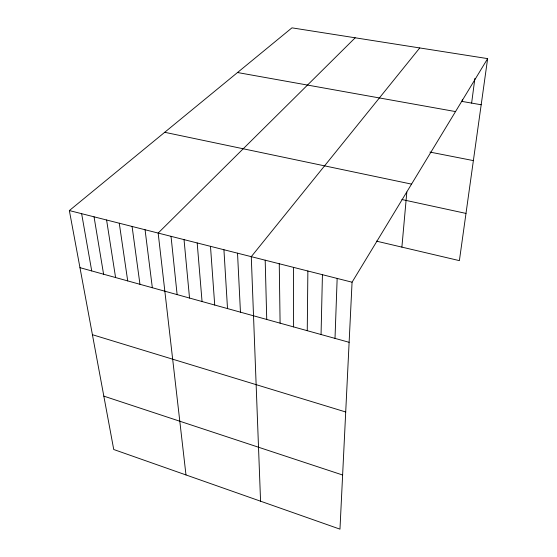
<?xml version="1.0" encoding="UTF-8"?>
<svg xmlns="http://www.w3.org/2000/svg" width="557" height="557" viewBox="0 0 557 557"><rect width="100%" height="100%" fill="white"/><g stroke="black" fill="none" stroke-linecap="round" stroke-linejoin="round"><path stroke-width="0.84" d="M307.255 330.691L307.868 271.001M321.055 334.52L322.433 274.692M335.008 338.391L337.159 278.423M487.64 58.617L352.066 282.204L339.972 529.15L113.739 449.506L69.36 210.567L291.952 27.85L487.64 58.617L459.386 260.634L376.428 241.139M401.889 247.12L406.826 192.04M462.345 99.738L462.136 101.437L481.185 104.765M471.626 103.094L474.898 78.37M419.741 47.944L251.277 256.666L260.565 501.196M355.199 37.792L158.16 233.07L185.982 474.94M237.519 72.528L455.522 111.581M429.955 152.082L473.373 160.604M164.719 132.294L411.539 184.116M401.903 199.524L465.993 213.415M69.36 210.567L352.066 282.204M79.964 267.666L349.121 342.304M92.413 334.701L345.709 411.978M103.825 396.131L342.625 475.01M81.635 213.679L91.717 270.925M94.042 216.819L103.588 274.211M106.589 220.001L115.584 277.539M119.268 223.211L127.706 280.902M132.086 226.462L139.96 284.3M145.057 229.749L152.34 287.732M171.027 236.328L177.119 294.604M184.033 239.621L189.526 298.044M197.185 242.956L202.052 301.518M210.483 246.326L214.717 305.034M223.928 249.731L227.514 308.578M237.526 253.177L240.45 312.171M265.188 260.189L266.74 319.46M279.252 263.753L280.094 323.164M293.476 267.353L293.602 326.903"/></g></svg>
